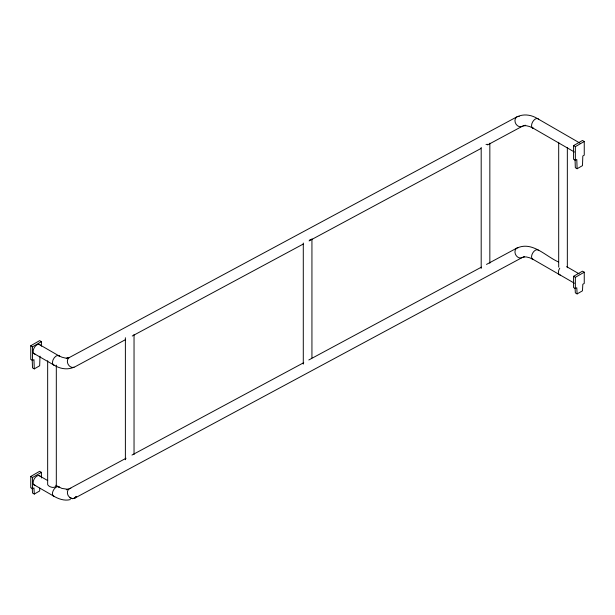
<?xml version="1.0" encoding="UTF-8"?>
<svg xmlns="http://www.w3.org/2000/svg" width="615" height="615" viewBox="0 0 615 615"><rect width="100%" height="100%" fill="white"/><g stroke="black" fill="none" stroke-linecap="round" stroke-linejoin="round"><path stroke-width="0.92" d="M39.998 356.154L39.668 365.779L34.286 368.885L32.51 367.855L32.211 359.537M39.798 488.156L39.652 490.97L34.302 494.06L32.526 493.03L32.226 487.749M70.041 497.727L72.424 498.65L74.699 498.173L76.26 496.436L74.699 498.173L72.424 498.65L70.041 497.735L68.196 495.667A5.427 4.428 61.7 0 1 70.848 488.256M577.116 168.733L582.49 165.627L582.82 156.002L584.25 155.18L584.25 141.496L582.474 140.466L573.572 145.609L573.572 159.285L575.356 160.315L576.785 159.485L577.116 168.733L575.332 167.71L575.04 159.385M34.286 368.885L33.956 359.637L32.526 360.459L30.75 359.437L30.75 345.753L39.644 340.618L41.428 341.648L41.428 346.207M30.75 345.753L32.526 346.783L41.428 341.648M573.572 145.609L575.356 146.631L584.25 141.496M34.302 494.06L33.956 487.903L32.526 488.725L30.75 487.695L30.75 476.456L39.644 471.321L41.428 472.351L41.428 477.97M30.75 476.456L32.526 477.486L41.428 472.351M577.124 293.909L576.785 287.751L575.356 288.573L573.572 287.551L573.572 276.304L582.474 271.169L584.25 272.199L584.25 283.438L582.82 284.268L582.474 290.818L577.124 293.909L575.348 292.878L575.102 288.481M573.572 276.304L575.356 277.334L584.25 272.199M74.061 367.178C67.658 370.13 60.224 368.9 54.343 365.295A5.427 3.137 -60 0 1 52.944 364.487L52.429 362.566L52.944 360.059L54.343 357.623L56.265 355.924L58.179 355.409L61.954 357.215L65.321 358.053L68.457 358.061L66.266 358.507L69.372 357.507L516.954 116.827M125.468 339.664L74.699 366.963A5.427 4.428 61.7 0 1 68.196 364.449A5.427 4.428 61.7 0 1 69.372 357.507M132.233 336.021L303.141 244.117M309.068 240.926L480.822 148.569M487.595 144.925L522.281 126.275L525.387 125.276L523.196 125.721L526.332 125.729L529.7 126.567L533.466 128.374A5.427 3.129 -60 0 1 532.675 121.862A5.427 3.129 -60 0 1 538.709 119.295M126.06 458.244L69.372 488.725L66.266 489.724L67.727 489.425M131.979 455.054L303.733 362.696M308.815 359.967L481.414 267.148M486.496 264.419L516.954 248.037M74.699 498.173L522.281 257.493L524.61 256.739M517.592 116.604C523.995 113.66 531.429 114.882 537.302 118.487L579.945 143.103M517.592 247.822C532.698 241.264 546.012 256.601 558.62 262.013M70.348 499.588C64.291 501.21 58.102 498.811 52.944 495.705L52.429 493.784A5.427 3.129 -60 0 1 55.273 487.864A5.427 3.129 -60 0 1 59.586 487.434L55.773 485.235M523.196 256.939L526.332 256.947L529.7 257.785L533.466 259.591A5.427 3.129 -60 0 1 532.675 253.08A5.427 3.129 -60 0 1 538.709 250.513M67.673 489.271L61.954 488.433L58.179 486.626M532.067 127.559L574.464 152.043M566.63 266.633L579.122 273.844M532.067 258.777L574.464 283.254M58.179 355.409L59.586 356.223L38.891 344.277M33.656 353.348L54.343 365.295M38.891 475.487L47.732 480.592M33.656 484.566L54.343 496.513M575.356 146.631L575.356 160.315M575.356 277.334L575.356 288.573M567.337 147.646L567.337 267.71M558.689 142.265L558.689 267.133M489.84 143.149L489.84 263.212M481.191 147.377L481.191 268.394M311.936 238.82L311.936 357.915M303.287 243.04L303.287 364.065A3.459 1.999 0 0 1 303.456 363.181M134.039 334.483L134.039 454.546M125.383 337.743L125.383 459.728A3.459 1.999 0 0 1 125.552 458.844M56.311 365.141L56.311 485.204A3.459 1.999 0 0 1 52.49 487.411A7.165 4.136 0 0 1 47.663 484.62L47.663 360.721M32.526 346.783L32.526 360.459M32.526 477.486L32.526 488.725M35.055 354.163A5.427 3.129 -60 0 1 34.263 347.652A5.427 3.129 -60 0 1 40.298 345.084M35.055 485.381A5.427 3.129 -60 0 1 34.263 478.87A5.427 3.129 -60 0 1 40.298 476.302M487.549 144.302A3.459 1.999 0 0 1 486.019 144.402M560.303 275.082A5.427 3.129 -60 0 1 559.758 268.155M522.281 126.275A5.427 4.428 61.7 0 1 515.224 122.47A5.427 4.428 61.7 0 1 519.229 116.35M522.281 257.493A5.427 4.428 61.7 0 1 515.378 254.118A5.427 4.428 61.7 0 1 518.437 247.568M310.944 239.496A3.459 1.999 0 0 1 309.645 239.965"/></g></svg>
